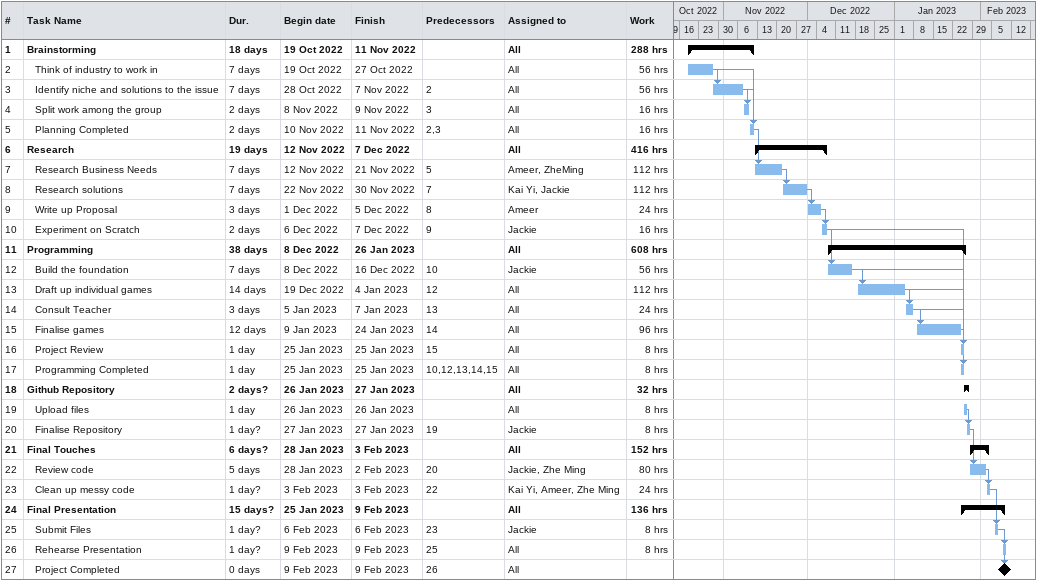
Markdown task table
| ID | Level | Task | Duration | Start | Finish | Predecessors | Resources | Work (h) |
|---|---|---|---|---|---|---|---|---|
| 1 | 1 | **Brainstorming** | 18d | 2022-10-19 | 2022-11-11 |  | All | 288 |
| 2 | 2 | Think of industry to work in | 7d | 2022-10-19 | 2022-10-27 |  | All | 56 |
| 3 | 2 | Identify niche and solutions to the issue | 7d | 2022-10-28 | 2022-11-07 | 2 | All | 56 |
| 4 | 2 | Split work among the group | 2d | 2022-11-08 | 2022-11-09 | 3 | All | 16 |
| 5 | 2 | Planning Completed | 2d | 2022-11-10 | 2022-11-11 | 2, 3 | All | 16 |
| 6 | 1 | **Research** | 19d | 2022-11-12 | 2022-12-07 |  | All | 416 |
| 7 | 2 | Research Business Needs | 7d | 2022-11-12 | 2022-11-21 | 5 | Ameer, ZheMing | 112 |
| 8 | 2 | Research solutions | 7d | 2022-11-22 | 2022-11-30 | 7 | Kai Yi, Jackie | 112 |
| 9 | 2 | Write up Proposal | 3d | 2022-12-01 | 2022-12-05 | 8 | Ameer | 24 |
| 10 | 2 | Experiment on Scratch | 2d | 2022-12-06 | 2022-12-07 | 9 | Jackie | 16 |
| 11 | 1 | **Programming** | 38d | 2022-12-08 | 2023-01-26 |  | All | 608 |
| 12 | 2 | Build the foundation | 7d | 2022-12-08 | 2022-12-16 | 10 | Jackie | 56 |
| 13 | 2 | Draft up individual games | 14d | 2022-12-19 | 2023-01-04 | 12 | All | 112 |
| 14 | 2 | Consult Teacher | 3d | 2023-01-05 | 2023-01-07 | 13 | All | 24 |
| 15 | 2 | Finalise games | 12d | 2023-01-09 | 2023-01-24 | 14 | All | 96 |
| 16 | 2 | Project Review | 1d | 2023-01-25 | 2023-01-25 | 15 | All | 8 |
| 17 | 2 | Programming Completed | 1d | 2023-01-25 | 2023-01-25 | 10, 12, 13, 14, 15 | All | 8 |
| 18 | 1 | **Github Repository** | 2d? | 2023-01-26 | 2023-01-27 |  | All | 32 |
| 19 | 2 | Upload files | 1d | 2023-01-26 | 2023-01-26 |  | All | 8 |
| 20 | 2 | Finalise Repository | 1d? | 2023-01-27 | 2023-01-27 | 19 | Jackie | 8 |
| 21 | 1 | **Final Touches** | 6d? | 2023-01-28 | 2023-02-03 |  | All | 152 |
| 22 | 2 | Review code | 5d | 2023-01-28 | 2023-02-02 | 20 | Jackie, Zhe Ming | 80 |
| 23 | 2 | Clean up messy code | 1d? | 2023-02-03 | 2023-02-03 | 22 | Kai Yi, Ameer, Zhe Ming | 24 |
| 24 | 1 | **Final Presentation** | 15d? | 2023-01-25 | 2023-02-09 |  | All | 136 |
| 25 | 2 | Submit Files | 1d? | 2023-02-06 | 2023-02-06 | 23 | Jackie | 8 |
| 26 | 2 | Rehearse Presentation | 1d? | 2023-02-09 | 2023-02-09 | 25 | All | 8 |
| 27 | 2 | Project Completed | 0d | 2023-02-09 | 2023-02-09 | 26 | All |  |
